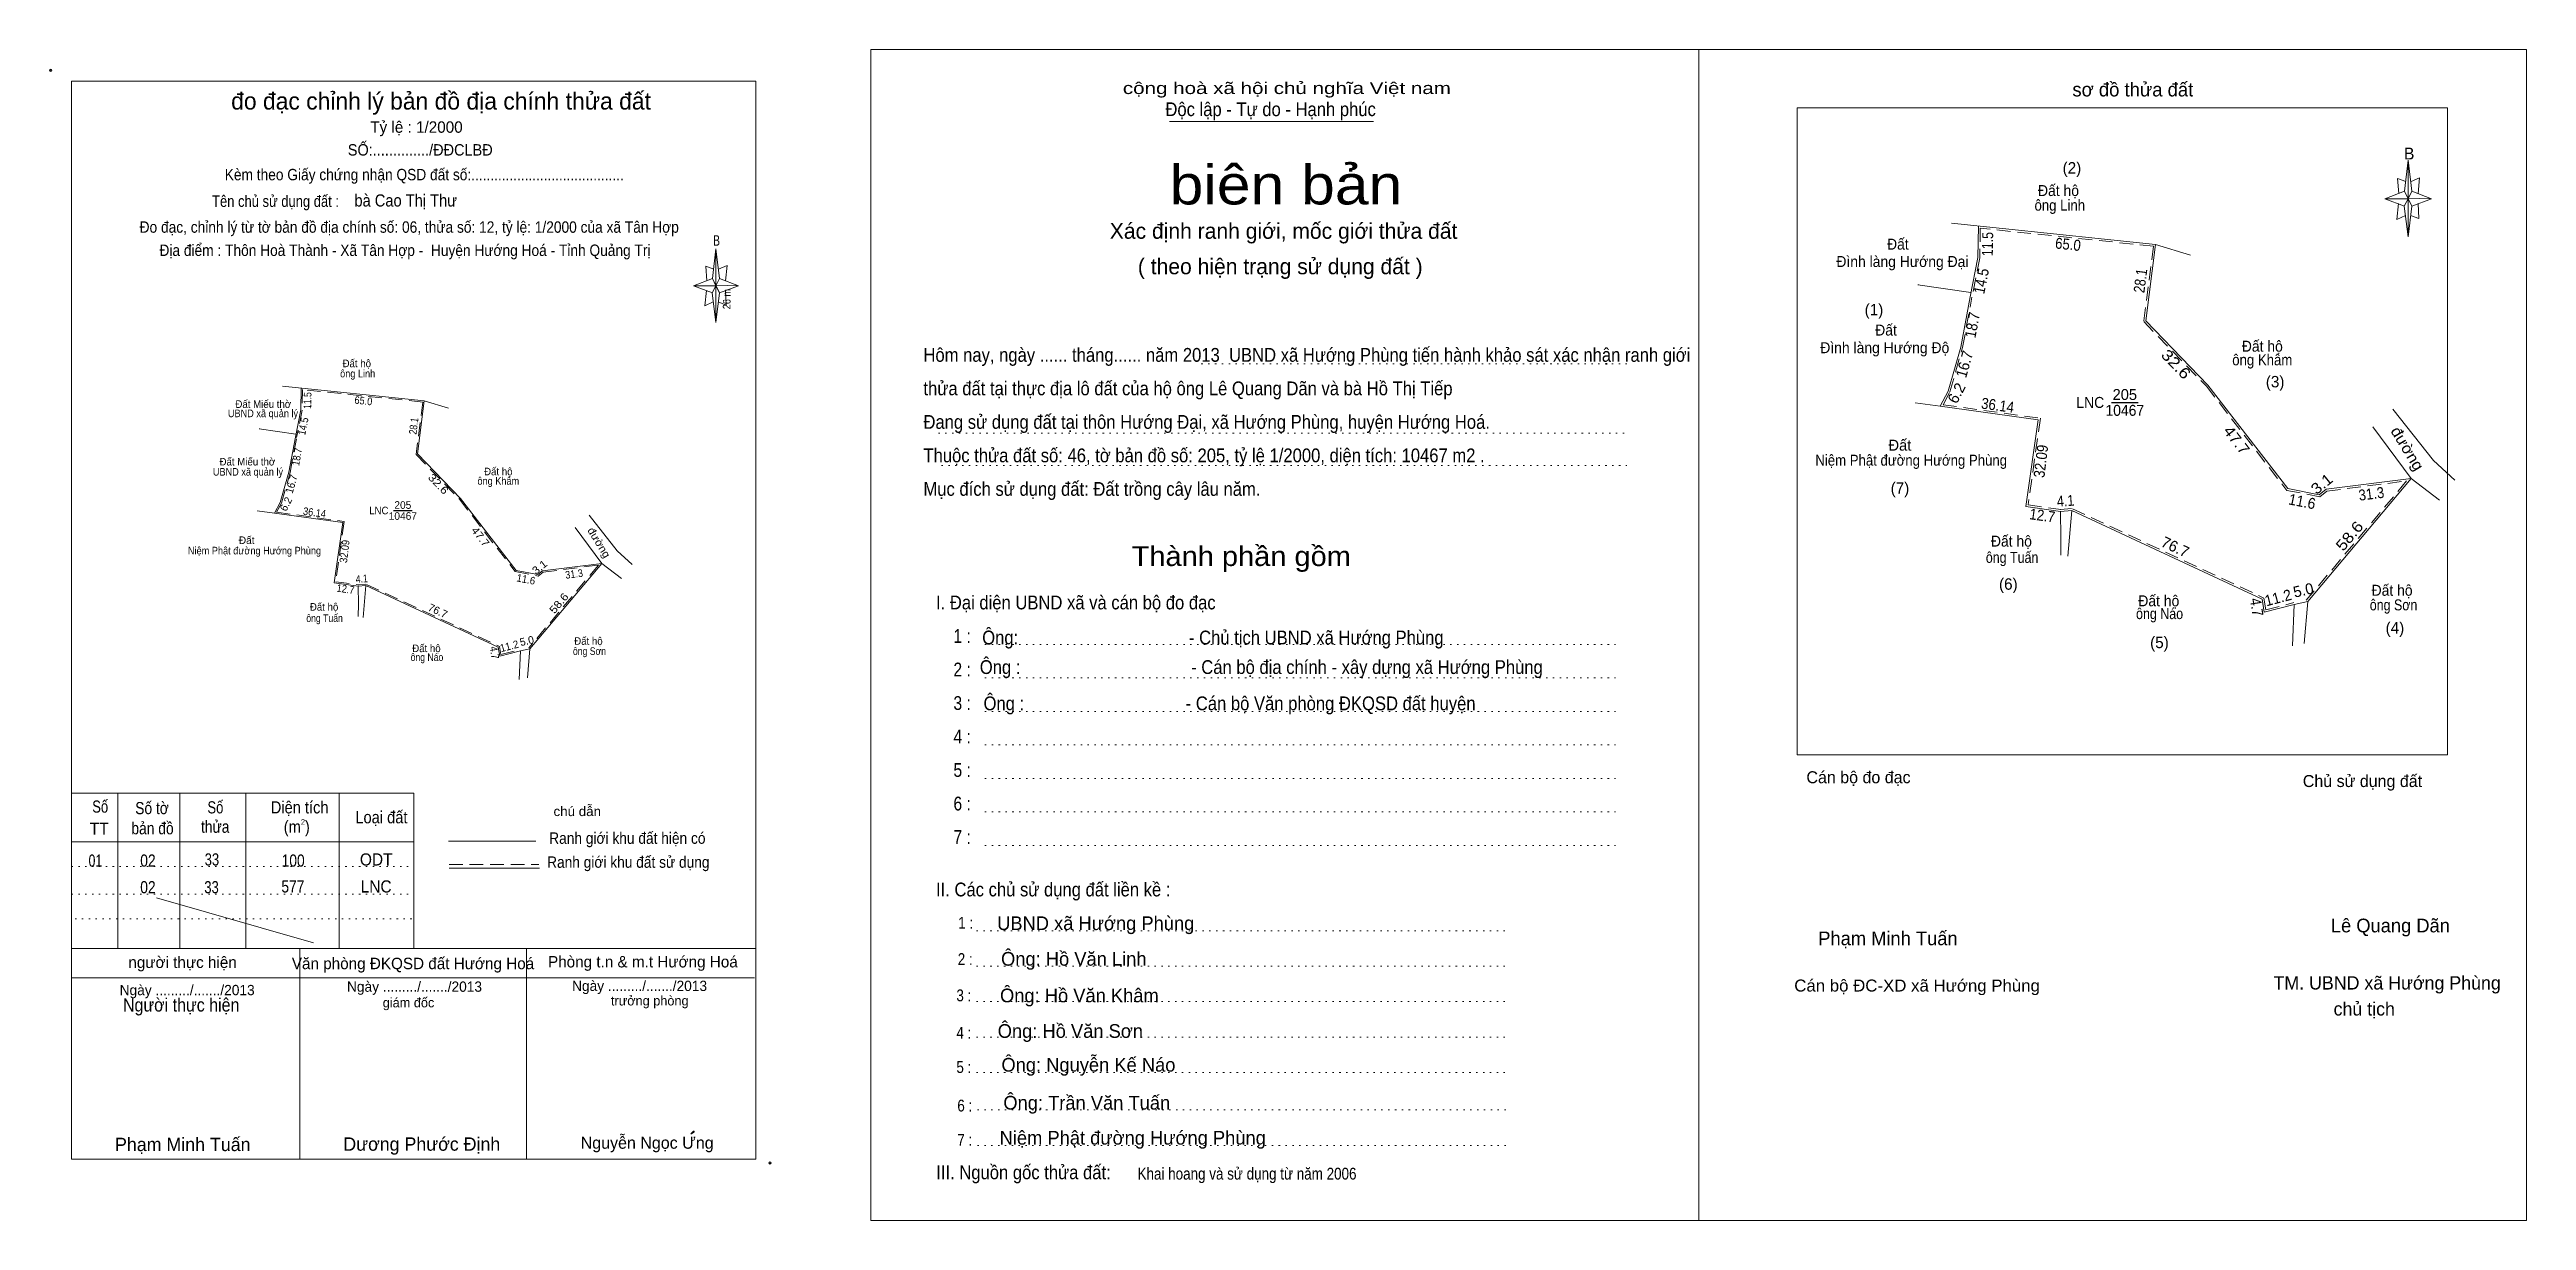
# Model space of a CAD drawing. Header units: centimetres. Extents: x 533981 to 535284, y 1849279 to 1849894.
import ezdxf
from ezdxf.enums import TextEntityAlignment as Align

# ---------------------------------------------------------------- set-up
doc = ezdxf.new("R2010")
doc.units = ezdxf.units.CM
doc.header["$LTSCALE"] = 2.4
doc.header["$PDMODE"] = 32
doc.header["$PDSIZE"] = 1.2
doc.linetypes.add('DOTTED', pattern=[1.5, 0.3, -1.2])
doc.linetypes.add('MEDIUM_DASHED', pattern=[4.5, 3, -1.5])
for name, color, linetype, lineweight in [('1', 7, 'DOTTED', 13), ('10', 7, 'Continuous', 13), ('11', 7, 'Continuous', 13), ('13', 7, 'Continuous', 25), ('23', 7, 'Continuous', 13), ('39', 7, 'Continuous', 13), ('5', 7, 'Continuous', 13), ('8', 7, 'Continuous', 13)]:
    doc.layers.add(name, color=color, linetype=linetype, lineweight=lineweight)
for name, color, linetype in [('28', 7, 'Continuous'), ('34', 7, 'Continuous'), ('63', 7, 'Continuous')]:
    doc.layers.add(name, color=color, linetype=linetype)

msp = doc.modelspace()

# ---------------------------------------------------------------- hatches: boundary and pattern name
at = {"layer": '5'}
msp.add_hatch(color=256, dxfattribs=at).paths.add_polyline_path([(534319.71, 1849324.98), (534319.83, 1849325.1), (534319.91, 1849325.3), (534319.79, 1849325.46), (534319.63, 1849325.54), (534319.47, 1849325.46), (534319.31, 1849325.38), (534318.19, 1849324.14), (534318.47, 1849324.14)])

# ---------------------------------------------------------------- linework, layer by layer
at = {"layer": '1'}
for p, q in [((534586.67, 1849729.14), (534812.71, 1849729.14)), ((534448.37, 1849692.62), (534810.19, 1849692.62)), ((534450.01, 1849675.62), (534810.61, 1849675.62)), ((534472.85, 1849581.5), (534804.61, 1849581.5)), ((534472.85, 1849563.86), (534804.61, 1849563.86)), ((534472.85, 1849546.26), (534804.61, 1849546.26)), ((534472.85, 1849528.62), (534804.61, 1849528.62)), ((534472.85, 1849511), (534804.61, 1849511)), ((534472.85, 1849493.38), (534804.61, 1849493.38)), ((534472.85, 1849475.74), (534804.61, 1849475.74)), ((533992.35, 1849464.62), (534172.35, 1849464.62)), ((533992.35, 1849450.22), (534172.35, 1849450.22)), ((533994.15, 1849437.22), (534172.35, 1849437.22)), ((534468.47, 1849430.94), (534746.75, 1849430.94)), ((534468.47, 1849412.26), (534746.75, 1849412.26)), ((534468.47, 1849393.62), (534746.75, 1849393.62)), ((534468.47, 1849374.94), (534746.75, 1849374.94)), ((534468.47, 1849356.3), (534746.75, 1849356.3)), ((534468.96, 1849336.64), (534747.24, 1849336.64)), ((534468.96, 1849318), (534747.24, 1849318))]:
    msp.add_line(p, q, dxfattribs=at)
at = {"layer": '1', "linetype": 'Continuous'}
msp.add_line((534036.95, 1849448.22), (534119.55, 1849424.62), dxfattribs=at)
for points in [[(534412.89, 1849278.54), (534412.89, 1849894.38), (534848.35, 1849894.38), (534848.35, 1849278.54)], [(535283.81, 1849278.54), (535283.81, 1849894.38), (534848.35, 1849894.38), (534848.35, 1849278.54)], [(534900.19, 1849863.7), (535242.33, 1849863.7), (535242.33, 1849523.42), (534900.19, 1849523.42)]]:
    msp.add_lwpolyline(points, close=True, dxfattribs=at)
at = {"layer": '10'}
for p, q in [((535107.01, 1849786.19), (535088.72, 1849791.84)), ((534963.71, 1849770.62), (534991.46, 1849766.65)), ((534964.07, 1849770.56), (534963.71, 1849770.62)), ((534190.57, 1849705.68), (534177.87, 1849709.6)), ((534975.37, 1849706.76), (534962.26, 1849708.57)), ((534091.06, 1849694.87), (534110.33, 1849692.11)), ((534091.31, 1849694.83), (534091.06, 1849694.87)), ((534099.15, 1849650.52), (534090.05, 1849651.78))]:
    msp.add_line(p, q, dxfattribs=at)
at = {"layer": '11'}
msp.add_line((534569.89, 1849856.46), (534677.27, 1849856.46), dxfattribs=at)
at = {"layer": '13'}
for p, q in [((535065.45, 1849708.79), (535079.56, 1849708.79)), ((534161.71, 1849651.93), (534171.51, 1849651.93))]:
    msp.add_line(p, q, dxfattribs=at)
at = {"layer": '23'}
for p, q in [((535223.2, 1849668.77), (535203.02, 1849695.98)), ((535213.55, 1849705.31), (535234.99, 1849678.27)), ((535223.2, 1849668.77), (535238.12, 1849657.43)), ((535234.99, 1849678.27), (535246.17, 1849667.96)), ((534271.26, 1849624.14), (534257.24, 1849643.04)), ((534264.56, 1849649.51), (534279.44, 1849630.74)), ((535042.51, 1849627.85), (535044.57, 1849651.91)), ((534279.44, 1849630.74), (534287.21, 1849623.58)), ((534271.26, 1849624.14), (534281.62, 1849616.26)), ((534145.78, 1849595.72), (534147.21, 1849612.43)), ((535160.65, 1849580.83), (535161.62, 1849602.51)), ((535166.85, 1849582.04), (535168.76, 1849604.11)), ((534227.82, 1849563.07), (534228.49, 1849578.13)), ((534232.13, 1849563.91), (534233.45, 1849579.24))]:
    msp.add_line(p, q, dxfattribs=at)
for points in [[(535038.67, 1849651.49), (535038.93, 1849637.81), (535038.79, 1849628.41)], [(534143.11, 1849612.14), (534143.29, 1849602.64), (534143.19, 1849596.11)]]:
    msp.add_lwpolyline(points, dxfattribs=at)
at = {"layer": '39'}
for p, q in [((535026.94, 1849699.61), (535020.5, 1849654.01)), ((534134.97, 1849645.55), (534130.49, 1849613.89))]:
    msp.add_line(p, q, dxfattribs=at)
at = {"layer": '39', "linetype": 'MEDIUM_DASHED'}
for p, q in [((535028.08, 1849700.47), (535021.63, 1849654.86)), ((534135.76, 1849646.15), (534131.28, 1849614.48))]:
    msp.add_line(p, q, dxfattribs=at)
at = {"layer": '5'}
for p, q in [((535219.73, 1849819.98), (535221.59, 1849836.14)), ((535219.73, 1849812.08), (535209.35, 1849815.82)), ((535223.47, 1849812.08), (535221.59, 1849795.88)), ((535223.47, 1849819.98), (535233.83, 1849815.82)), ((535226.77, 1849813.34), (535227.21, 1849805.46)), ((535227.21, 1849805.46), (535222.85, 1849807.1)), ((534329.55, 1849774.02), (534331.35, 1849789.62)), ((534333.15, 1849774.02), (534343.15, 1849770.02)), ((534329.55, 1849766.42), (534319.55, 1849770.02)), ((534333.15, 1849766.42), (534331.35, 1849750.82)), ((534336.75, 1849760.02), (534332.55, 1849761.62)), ((534336.35, 1849767.62), (534336.75, 1849760.02)), ((533992.35, 1849503.22), (534172.35, 1849503.22)), ((534016.75, 1849503.22), (534016.75, 1849421.62)), ((534049.35, 1849503.22), (534049.35, 1849421.62)), ((534083.95, 1849503.22), (534083.95, 1849421.62)), ((534133.15, 1849503.22), (534133.15, 1849421.62)), ((534172.35, 1849503.22), (534172.35, 1849421.62)), ((533992.35, 1849477.62), (534172.35, 1849477.62)), ((534190.55, 1849478.02), (534236.55, 1849478.02)), ((534190.95, 1849463.82), (534238.55, 1849463.82)), ((533992.35, 1849421.62), (534352.35, 1849421.62)), ((534112.35, 1849421.62), (534112.35, 1849310.82)), ((534231.75, 1849421.62), (534231.75, 1849310.82)), ((533992.35, 1849406.22), (534351.55, 1849406.22))]:
    msp.add_line(p, q, dxfattribs=at)
at = {"layer": '5', "linetype": 'MEDIUM_DASHED'}
msp.add_line((534190.95, 1849465.82), (534238.15, 1849465.82), dxfattribs=at)
at = {"layer": '5'}
for points in [[(533992.35, 1849877.82), (534352.35, 1849877.82), (534352.35, 1849310.82), (533992.35, 1849310.82)], [(535221.59, 1849836.14), (535223.47, 1849819.98), (535221.59, 1849815.82)], [(535221.59, 1849815.82), (535209.35, 1849815.82), (535219.73, 1849819.98), (535223.47, 1849812.08), (535233.83, 1849815.82), (535221.59, 1849816.22)], [(535221.59, 1849815.82), (535221.59, 1849795.88), (535219.53, 1849812.08)], [(534331.35, 1849789.62), (534333.15, 1849774.02), (534331.35, 1849770.02)], [(534331.35, 1849770.02), (534319.55, 1849770.02), (534329.55, 1849774.02), (534333.15, 1849766.42), (534343.15, 1849770.02), (534331.35, 1849770.42)], [(534331.35, 1849770.02), (534331.35, 1849750.82), (534329.35, 1849766.42)], [(534319.71, 1849324.98), (534319.83, 1849325.1), (534319.91, 1849325.3), (534319.79, 1849325.46), (534319.63, 1849325.54), (534319.47, 1849325.46), (534319.31, 1849325.38), (534318.19, 1849324.14), (534318.47, 1849324.14)]]:
    msp.add_lwpolyline(points, close=True, dxfattribs=at)
for points in [[(535220.37, 1849824.92), (535216.03, 1849826.6), (535216.63, 1849818.7)], [(535223.09, 1849824.92), (535227.61, 1849826.98), (535226.77, 1849818.7)], [(535221.59, 1849815.82), (535219.73, 1849819.98), (535209.35, 1849815.82)], [(535216.41, 1849813.34), (535215.59, 1849805.04), (535220.15, 1849807.1)], [(535221.59, 1849815.82), (535223.47, 1849812.08), (535233.83, 1849815.82)], [(534331.35, 1849770.02), (534329.55, 1849774.02), (534319.55, 1849770.02)], [(534330.15, 1849778.82), (534325.95, 1849780.42), (534326.55, 1849772.82)], [(534332.75, 1849778.82), (534337.15, 1849780.82), (534336.35, 1849772.82)], [(534326.35, 1849767.62), (534325.55, 1849759.62), (534329.95, 1849761.62)], [(534331.35, 1849770.02), (534333.15, 1849766.42), (534343.15, 1849770.02)]]:
    msp.add_lwpolyline(points, dxfattribs=at)
for p in [(533981.35, 1849883.42), (534359.75, 1849308.82)]:
    msp.add_point(p, dxfattribs=at)
at = {"layer": '8'}
for p, q in [((535088.72, 1849791.84), (534981.33, 1849803.02)), ((534177.87, 1849709.6), (534103.29, 1849717.37)), ((534975.37, 1849706.76), (535026.94, 1849699.61)), ((534099.15, 1849650.52), (534134.97, 1849645.55)), ((535020.5, 1849654.01), (535038.67, 1849651.49)), ((535044.57, 1849651.91), (535038.67, 1849651.49)), ((534130.49, 1849613.89), (534143.11, 1849612.14)), ((534147.21, 1849612.43), (534143.11, 1849612.14)), ((535161.62, 1849602.51), (535168.76, 1849604.11)), ((534228.49, 1849578.13), (534233.45, 1849579.24))]:
    msp.add_line(p, q, dxfattribs=at)
at = {"layer": '8', "linetype": 'MEDIUM_DASHED'}
for p, q in [((535087.6, 1849790.93), (534996.5, 1849800.42)), ((534177.09, 1849708.97), (534113.83, 1849715.56)), ((534976.91, 1849707.55), (535028.08, 1849700.47)), ((535021.63, 1849654.86), (535038.81, 1849652.48)), ((535220.77, 1849667.46), (535167.98, 1849604.76)), ((534100.23, 1849651.07), (534135.76, 1849646.15)), ((535044.5, 1849652.91), (535038.59, 1849652.49)), ((534269.57, 1849623.23), (534232.91, 1849579.69)), ((534131.28, 1849614.48), (534143.21, 1849612.83)), ((534147.16, 1849613.13), (534143.06, 1849612.84))]:
    msp.add_line(p, q, dxfattribs=at)
at = {"layer": '8'}
for points in [[(534995.53, 1849801.53), (534995.15, 1849784.95), (534991.07, 1849764.37)], [(535088.72, 1849791.84), (535083.55, 1849751.64), (535116.23, 1849717.93), (535158.26, 1849663.46), (535174.79, 1849660.23), (535178.36, 1849663.13), (535223.2, 1849668.77), (535168.76, 1849604.11)], [(534975.37, 1849706.76), (534979.57, 1849714.76), (534986.18, 1849737.89), (534991.07, 1849764.37)], [(534113.15, 1849716.34), (534112.89, 1849704.82), (534110.06, 1849690.53)], [(534177.87, 1849709.6), (534174.28, 1849681.69), (534196.98, 1849658.28), (534226.16, 1849620.45), (534237.64, 1849618.21), (534240.12, 1849620.22), (534271.26, 1849624.14), (534233.45, 1849579.24)], [(534099.15, 1849650.52), (534102.07, 1849656.08), (534106.66, 1849672.14), (534110.06, 1849690.53)], [(535044.57, 1849651.91), (535144.82, 1849605.23), (535145.9, 1849598.42), (535161.62, 1849602.51)], [(534147.21, 1849612.43), (534216.83, 1849580.01), (534217.58, 1849575.29), (534228.49, 1849578.13)]]:
    msp.add_lwpolyline(points, dxfattribs=at)
at = {"layer": '8', "linetype": 'MEDIUM_DASHED'}
for points in [[(534996.5, 1849800.42), (534996.16, 1849784.83), (534992.07, 1849764.17)], [(535087.6, 1849790.93), (535082.49, 1849751.28), (535115.48, 1849717.27), (535157.69, 1849662.54), (535175.06, 1849659.15), (535178.78, 1849662.17), (535220.77, 1849667.46)], [(534976.91, 1849707.55), (534980.5, 1849714.39), (534987.16, 1849737.66), (534992.07, 1849764.19)], [(534113.83, 1849715.56), (534113.59, 1849704.74), (534110.75, 1849690.39)], [(534177.09, 1849708.97), (534173.54, 1849681.44), (534196.45, 1849657.82), (534225.77, 1849619.81), (534237.83, 1849617.46), (534240.41, 1849619.55), (534269.57, 1849623.23)], [(534100.23, 1849651.07), (534102.72, 1849655.82), (534107.34, 1849671.98), (534110.75, 1849690.4)], [(535045, 1849652.82), (535145.73, 1849605.91), (535146.73, 1849599.68), (535161.35, 1849603.5)], [(534147.51, 1849613.06), (534217.46, 1849580.49), (534218.15, 1849576.16), (534228.31, 1849578.81)]]:
    msp.add_lwpolyline(points, dxfattribs=at)

# ---------------------------------------------------------------- texts
at = {"layer": '1'}
for s, height, width, p in [('cộng hoà xã hội chủ nghĩa Việt nam', 6.221, 1.3, (534631.69, 1849870.98)), ('Độc lập - Tự do - Hạnh phúc', 7.257, 0.9, (534623.14, 1849859.36)), ('biên bản', 20.74, 1.15, (534631.21, 1849812.92)), ('Thành phần gồm', 10.37, 1.1, (534607.7, 1849622.74)), ('2', 3, 0.85, (534114.08, 1849486.62))]:
    msp.add_text(s, height=height, dxfattribs=dict(at, width=width)).set_placement(p, align=Align.CENTER)
for s, height, p in [('sơ đồ thửa đất', 7.257, (535044.95, 1849869.72)), ('Cán bộ đo đạc', 6.299, (534905.01, 1849508.5)), ('Chủ sử dụng đất', 6.299, (535166.15, 1849506.5)), ('TM. UBND xã Hướng Phùng', 7, (535150.73, 1849400)), ('chủ tịch', 6.998, (535182.35, 1849386.32))]:
    msp.add_text(s, height=height, dxfattribs=at).set_placement(p)
for s, p in [('Xác định ranh giới, mốc giới thửa đất', (534629.96, 1849794.84)), ('( theo hiện trạng sử dụng đất )', (534628.21, 1849776.2))]:
    msp.add_text(s, height=8.293, dxfattribs=at).set_placement(p, align=Align.CENTER)
at = {"layer": '1', "width": 0.9}
msp.add_text('26 m', height=4, rotation=89.004, dxfattribs=at).set_placement((534339.042, 1849763.105), align=Align.CENTER)
at = {"layer": '1'}
for s, height, width, p in [('Hôm nay, ngày ...... tháng...... năm 2013  UBND xã Hướng Phùng tiến hành khảo sát xác nhận ranh giới ', 7.26, 0.9, (534440.49, 1849730.16)), ('thửa đất tại thực địa lô đất của hộ ông Lê Quang Dãn và bà Hồ Thị Tiếp', 7.26, 0.9, (534440.49, 1849712.54)), ('Đang sử dụng đất tại thôn Hướng Đại, xã Hướng Phùng, huyện Hướng Hoá.', 7.26, 0.9, (534440.49, 1849694.9)), ('Thuộc thửa đất số: 46, tờ bản đồ số: 205, tỷ lệ 1/2000, diện tích: 10467 m2 .', 7.26, 0.9, (534440.49, 1849677.3)), ('Mục đích sử dụng đất: Đất trồng cây lâu năm.', 7.26, 0.9, (534440.49, 1849659.66)), ('I. Đại diện UBND xã và cán bộ đo đạc ', 7.257, 0.9, (534447.11, 1849599.94)), ('    1 : ', 7.257, 0.85, (534447.11, 1849582.3)), ('Ông:                                     - Chủ tịch UBND xã Hướng Phùng', 7.26, 0.9, (534471.41, 1849581.5)), ('    2 : ', 7.257, 0.85, (534447.11, 1849564.68)), ('Ông :                                     - Cán bộ địa chính - xây dựng xã Hướng Phùng', 7.26, 0.9, (534470.13, 1849565.96)), ('    3 :     ', 7.257, 0.85, (534447.11, 1849547.04)), ('Ông :                                   - Cán bộ Văn phòng ĐKQSD đất huyện', 7.26, 0.9, (534472.11, 1849546.88)), ('    4 : ', 7.257, 0.85, (534447.11, 1849529.42)), ('    5 : ', 7.257, 0.85, (534447.11, 1849511.82)), ('    6 : ', 7.257, 0.85, (534447.11, 1849494.18)), ('    7 : ', 7.257, 0.85, (534447.11, 1849476.56)), ('II. Các chủ sử dụng đất liền kề :', 7.257, 0.9, (534447.11, 1849448.98)), ('Cán bộ ĐC-XD xã Hướng Phùng', 6.3, 1.05, (534898.61, 1849398.94)), ('III. Nguồn gốc thửa đất:', 7.257, 0.9, (534447.23, 1849300.22)), ('Khai hoang và sử dụng từ năm 2006', 6.22, 0.85, (534553.12, 1849300.04))]:
    msp.add_text(s, height=height, dxfattribs=dict(at, width=width)).set_placement(p)
at = {"layer": '11', "width": 0.85}
for s, height, p in [('1 :   ', 6.221, (534465.63, 1849431.96)), ('2 :   ', 6.221, (534465.41, 1849412.9)), ('3 :', 6.221, (534461.76, 1849393.82)), ('4 :', 6.221, (534461.76, 1849374.14)), ('5 :', 6.221, (534461.76, 1849356.1)), ('6 :', 6.22, (534462.245, 1849335.84)), ('7 :', 6.22, (534462.245, 1849317.8))]:
    msp.add_text(s, height=height, dxfattribs=at).set_placement(p, align=Align.CENTER)
at = {"layer": '13', "width": 0.95}
for height, p in [(5.76, (535063.69, 1849705.91)), (4, (534160.49, 1849649.93))]:
    msp.add_text('LNC ', height=height, dxfattribs=at).set_placement(p, align=Align.RIGHT)
msp.add_text('10467', height=5.76, dxfattribs=at).set_placement((535072.51, 1849701.74), align=Align.CENTER)
at = {"layer": '13'}
for s, height, p in [('205', 5.76, (535072.51, 1849710.07)), ('205', 4, (534166.61, 1849652.82)), ('10467', 4, (534166.615, 1849647.04))]:
    msp.add_text(s, height=height, dxfattribs=at).set_placement(p, align=Align.CENTER)
at = {"layer": '28', "width": 1.1}
for height, p in [(5.76, (535218.683, 1849683.013)), (4, (534268.119, 1849634.029))]:
    msp.add_text('đường', height=height, rotation=301.463, dxfattribs=at).set_placement(p, align=Align.CENTER)
at = {"layer": '34', "width": 0.9}
msp.add_text('bà Cao Thị Thư', height=6.4, dxfattribs=at).set_placement((534141.15, 1849811.82))
at = {"layer": '39'}
for s, height, p in [('(2)', 6, (535044.695, 1849829.17)), ('(1)', 6, (534940.545, 1849754.57)), ('(3)', 6, (535151.585, 1849716.71)), ('(7)', 6, (534954.225, 1849660.73)), ('(6)', 6, (535011.235, 1849610.27)), ('(4)', 6, (535214.615, 1849587.24)), ('(5)', 6, (535090.725, 1849579.56)), ('UBND xã Hướng Phùng', 7.2, (534531.125, 1849431.27)), ('Lê Quang Dãn', 7.2, (535212.22, 1849430.06)), ('Ông: Hồ Văn Linh', 7.2, (534519.59, 1849412.54)), ('Phạm Minh Tuấn', 7.2, (534947.905, 1849423.31)), ('Ông: Hồ Văn Khâm', 7.2, (534522.53, 1849393.28)), ('Ông: Hồ Văn Sơn', 7.2, (534517.775, 1849374.58)), ('Ông: Nguyễn Kế Náo', 7.2, (534527.285, 1849356.82)), ('Ông: Trần Văn Tuấn', 7.2, (534526.41, 1849336.87)), ('Niệm Phật đường Hướng Phùng', 7.2, (534550.61, 1849318.42))]:
    msp.add_text(s, height=height, dxfattribs=at).set_placement(p, align=Align.CENTER)
at = {"layer": '5'}
for s, height, p in [('đo đạc chỉnh lý bản đồ địa chính thửa đất', 9, (534186.71, 1849862.82)), ('Tỷ lệ : 1/2000', 6, (534173.78, 1849850.62)), ('người thực hiện', 6, (534050.74, 1849411.34)), ('Văn phòng ĐKQSD đất Hướng Hoá', 6, (534171.96, 1849410.7)), ('Phòng t.n & m.t Hướng Hoá ', 6, (534294.01, 1849411.62)), ('Ngày ........./......./2013', 5.4, (534053.15, 1849397.02)), ('Ngày ........./......./2013', 5.4, (534172.75, 1849398.82)), ('giám đốc', 5, (534169.61, 1849390.62)), ('Ngày ........./......./2013', 5.4, (534291.15, 1849399.22)), ('  trưởng phòng ', 5, (534295.59, 1849391.62)), ('Phạm Minh Tuấn', 7, (534050.84, 1849315.02)), ('Dương Phước Định', 7, (534176.58, 1849315.22)), ('Nguyễn Ngọc Ưng', 6.3, (534295.15, 1849316.26))]:
    msp.add_text(s, height=height, dxfattribs=at).set_placement(p, align=Align.CENTER)
for s, height, width, p in [('SỐ:............../ĐĐCLBĐ', 6, 0.95, (534175.78, 1849838.62)), ('Kèm theo Giấy chứng nhận QSD đất số:........................................', 6, 0.9, (534177.88, 1849825.62)), ('Tên chủ sử dụng đất :', 6, 0.85, (534099.64, 1849811.62)), ('Đo đạc, chỉnh lý từ tờ bản đồ địa chính số: 06, thửa số: 12, tỷ lệ: 1/2000 của xã Tân Hợp', 6, 0.9, (534169.99, 1849798.02)), ('Địa điểm : Thôn Hoà Thành - Xã Tân Hợp -  Huyện Hướng Hoá - Tỉnh Quảng Trị ', 6, 0.9, (534168.75, 1849785.82)), ('B', 5.512, 0.75, (534331.63, 1849791.22)), ('Số', 6.4, 0.8, (534007.4, 1849493.02)), ('Số tờ', 6.4, 0.85, (534034.68, 1849492.22)), ('Số', 6.4, 0.8, (534068, 1849492.62)), ('Diện tích', 6.4, 0.9, (534112.33, 1849492.62)), ('TT', 6.4, 0.95, (534006.88, 1849481.42)), ('bản đồ', 6.4, 0.85, (534034.92, 1849481.62)), ('thửa', 6.4, 0.85, (534067.92, 1849482.42)), ('(m )', 6.4, 0.9, (534110.81, 1849482.42)), ('Loại đất', 6.4, 0.9, (534155.34, 1849487.42)), ('chú dẫn', 5, 1.05, (534258.38, 1849491.22)), ('Ranh giới khu đất hiện có ', 6, 0.9, (534285.73, 1849476.62)), ('01', 6.4, 0.75, (534004.86, 1849464.62)), ('02', 6.4, 0.85, (534032.52, 1849464.62)), ('33', 6.4, 0.8, (534066.18, 1849465.22)), ('100', 6.4, 0.85, (534108.91, 1849464.62)), ('ODT', 6.4, 0.95, (534152.61, 1849465.22)), ('Ranh giới khu đất sử dụng', 6, 0.9, (534285.23, 1849464.02)), ('02', 6.4, 0.85, (534032.52, 1849450.62)), ('33', 6.4, 0.8, (534065.98, 1849450.62)), ('577', 6.4, 0.85, (534108.79, 1849451.02)), ('LNC', 6.4, 0.95, (534152.57, 1849451.02)), ('Người thực hiện', 7, 0.9, (534050.01, 1849388.42))]:
    msp.add_text(s, height=height, dxfattribs=dict(at, width=width)).set_placement(p, align=Align.CENTER)
msp.add_text('B', height=6.221, dxfattribs=at).set_placement((535219.33, 1849836.56))
at = {"layer": '63'}
for s, height, rotation, width, p in [('11.5', 5.76, 88.707, 0.85, (535003.175, 1849791.99)), ('65.0', 5.76, 354.052, 0.9, (535042.342, 1849789.087)), ('14.5', 5.76, 78.798, 0.9, (534999.84, 1849772.066)), ('28.1', 5.76, 82.67, 0.85, (535083.574, 1849772.423)), ('18.7', 5.76, 79.525, 0.9, (534995.118, 1849748.986)), ('16.7', 5.76, 74.05, 0.95, (534990.913, 1849728.099)), ('32.6', 5.76, 314.118, 1.2, (535097.383, 1849726.885)), ('11.5', 4, 88.707, 0.85, (534118.461, 1849709.715)), ('65.0', 4, 354.052, 0.9, (534145.673, 1849707.691)), ('36.14', 5.76, 352.109, 0.9, (535005.25, 1849704.446)), ('14.5', 4, 78.798, 0.9, (534116.147, 1849695.871)), ('28.1', 4, 82.67, 0.85, (534174.299, 1849696.125)), ('47.7', 5.76, 307.645, 1.1, (535129.037, 1849687.184)), ('18.7', 4, 79.525, 0.9, (534112.864, 1849679.846)), ('32.09', 5.76, 83.153, 0.9, (535031.214, 1849677.512)), ('16.7', 4, 74.05, 0.95, (534109.945, 1849665.33)), ('32.6', 4, 314.118, 1.2, (534183.883, 1849664.497)), ('3.1', 5.76, 39.024, 1.1, (535177.932, 1849663.707)), ('4.1', 5.76, 4.046, 0.85, (535041.542, 1849654.206)), ('11.6', 5.76, 348.959, 0.95, (535165.238, 1849653.862)), ('31.3', 5.76, 7.175, 0.9, (535202.585, 1849657.887)), ('36.14', 4, 352.109, 0.9, (534119.905, 1849648.913)), ('47.7', 4, 307.645, 1.1, (534205.871, 1849636.927)), ('12.7', 5.76, 352.121, 0.9, (535028.735, 1849646.489)), ('58.6', 5.76, 49.899, 1.15, (535192.93, 1849636.715)), ('32.09', 4, 83.153, 0.9, (534137.938, 1849630.207)), ('4.1', 4, 4.046, 0.85, (534145.109, 1849614.02)), ('11.6', 4, 348.959, 0.95, (534231.012, 1849613.783)), ('3.1', 4, 39.024, 1.1, (534239.821, 1849620.624)), ('31.3', 4, 7.175, 0.9, (534256.945, 1849616.581)), ('12.7', 4, 352.121, 0.9, (534136.211, 1849608.664)), ('58.6', 4, 49.899, 1.15, (534250.24, 1849601.877)), ('4.7', 5.76, 279.029, 0.9, (535139.069, 1849600.647)), ('11.2', 5.76, 14.591, 0.95, (535153.869, 1849603.299)), ('4.7', 4, 279.029, 0.9, (534212.83, 1849576.839)), ('11.2', 4, 14.591, 0.95, (534223.121, 1849578.675))]:
    msp.add_text(s, height=height, rotation=rotation, dxfattribs=dict(at, width=width)).set_placement(p, align=Align.CENTER)
for s, height, rotation, p in [('6.2', 5.76, 62.292, (534986.546, 1849712.371)), ('6.2', 4, 62.292, (534106.909, 1849654.42)), ('76.7', 5.76, 335.03, (535097.819, 1849630.176)), ('76.7', 4, 335.03, (534184.186, 1849597.334)), ('5.0', 5.76, 12.614, (535167.066, 1849607.247)), ('5.0', 4, 12.614, (534232.283, 1849581.417))]:
    msp.add_text(s, height=height, rotation=rotation, dxfattribs=at).set_placement(p, align=Align.CENTER)
at = {"layer": '8'}
for s, height, width, p in [('ông Linh', 5.76, 0.9, (535038.31, 1849809.65)), ('Đất hộ', 5.76, 0.95, (535037.63, 1849817.34)), ('Đình làng Hướng Đại', 5.76, 0.95, (534955.52, 1849780.01)), ('Đất ', 5.76, 0.95, (534954.15, 1849789.14)), ('Đất ', 5.76, 0.95, (534947.9, 1849743.96)), ('Đình làng Hướng Độ', 5.76, 0.95, (534946.235, 1849734.69)), ('ông Khâm', 5.76, 0.9, (535144.83, 1849728.31)), ('Đất hộ', 5.76, 0.95, (535144.84, 1849735.47)), ('ông Linh', 4, 0.9, (534142.855, 1849721.97)), ('Đất hộ', 4, 0.95, (534142.39, 1849727.31)), ('Đất Miếu thờ', 4, 0.95, (534093.195, 1849705.9)), ('UBND xã quản lý', 4, 0.9, (534093.045, 1849701.03)), ('Niệm Phật đường Hướng Phùng', 5.76, 0.9, (534960.13, 1849675.53)), ('UBND xã quản lý', 4, 0.9, (534085.135, 1849670.29)), ('Đất Miếu thờ', 4, 0.95, (534084.835, 1849675.62)), ('ông Khâm', 4, 0.9, (534216.84, 1849665.49)), ('Đất hộ', 4, 0.95, (534216.84, 1849670.46)), ('Niệm Phật đường Hướng Phùng', 4, 0.9, (534088.575, 1849628.84)), ('ông Tuấn', 5.76, 0.85, (535013.215, 1849624.4)), ('Đất hộ', 5.76, 0.95, (535012.86, 1849632.95)), ('Đất hộ', 4, 0.95, (534125.19, 1849599.26)), ('Đất hộ', 5.76, 0.95, (535090.39, 1849601.55)), ('ông Sơn', 5.76, 0.85, (535213.905, 1849599.42)), ('Đất hộ', 5.76, 0.95, (535213.12, 1849607.1)), ('ông Tuấn', 4, 0.85, (534125.435, 1849593.33)), ('ông Náo', 5.76, 0.85, (535090.8, 1849594.82)), ('ông Náo', 4, 0.85, (534179.31, 1849572.79)), ('Đất hộ', 4, 0.95, (534179.03, 1849577.46)), ('ông Sơn', 4, 0.85, (534264.8, 1849575.98)), ('Đất hộ', 4, 0.95, (534264.26, 1849581.31))]:
    msp.add_text(s, height=height, dxfattribs=dict(at, width=width)).set_placement(p, align=Align.CENTER)
for height, p in [(5.76, (534954.19, 1849683.42)), (4, (534084.45, 1849634.31))]:
    msp.add_text('Đất', height=height, dxfattribs=at).set_placement(p, align=Align.CENTER)

doc.saveas('drawing.dxf')
